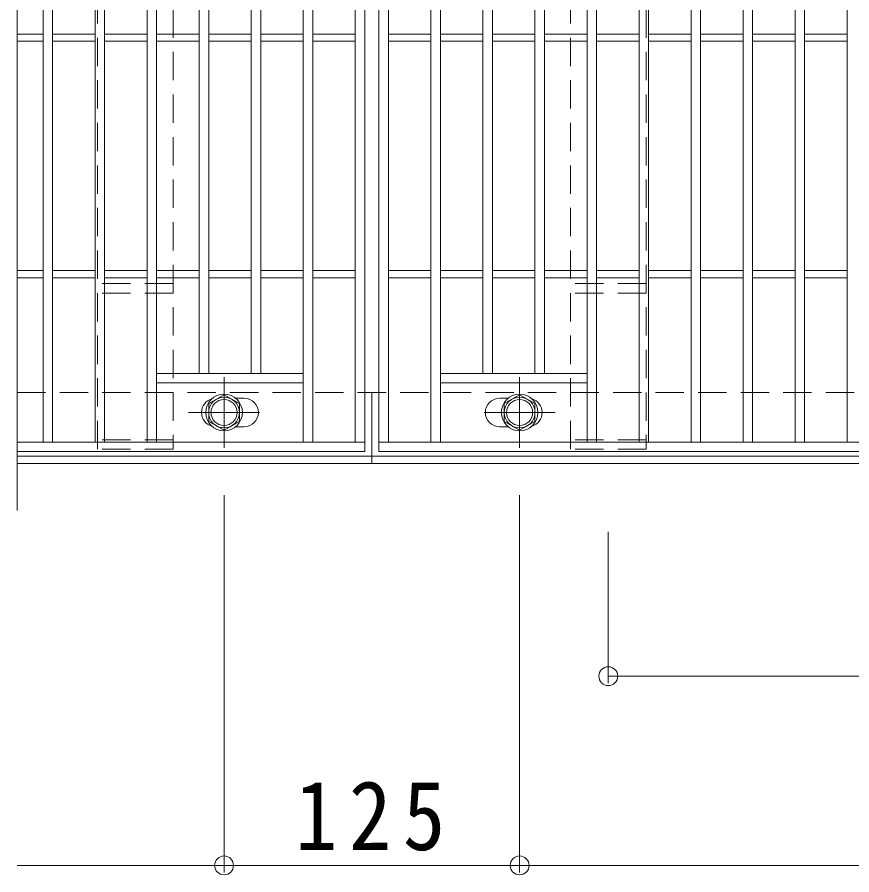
# Model space of a CAD drawing. Units: millimetres at full size, sheet at 1:10; details may follow other scales. Extents: x -2034 to 2106, y -1959 to 1524.
# Drawn here: x -595.1 to -242.1, y 774.9 to 1137.6 of the extents above; entities that cross this region are included whole.
import ezdxf

# ---------------------------------------------------------------- set-up
doc = ezdxf.new("R2010")
doc.units = ezdxf.units.MM
doc.header["$LTSCALE"] = 10
doc.header["$PDMODE"] = 32
doc.header["$PDSIZE"] = 8
doc.linetypes.add('CHAIN1', pattern=[8, 5, -1, 1, -1])
doc.linetypes.add('DASHED1', pattern=[1.8, 1.2, -0.6])
for name, color, linetype, lineweight in [('C-1_躯体', 2, 'Continuous', 9), ('C-2_仕上', 3, 'Continuous', 9), ('C-4_文字', 7, 'Continuous', 9), ('C-8_ハッチ', 3, 'DASHED1', 9), ('C-B_衛生陶器', 2, 'Continuous', 9)]:
    doc.layers.add(name, color=color, linetype=linetype, lineweight=lineweight)
doc.styles.add('ＭＳ ゴシック', font='')
doc.styles.get('ＭＳ ゴシック').set_extended_font_data('MS Gothic')

msp = doc.modelspace()

# ---------------------------------------------------------------- linework, layer by layer
at = {"layer": 'C-1_躯体'}
for p, q in [((-445.11, 978.93), (-445.11, 948.93)), ((-595.11, 951.93), (704.89, 951.93)), ((-595.11, 948.93), (704.89, 948.93))]:
    msp.add_line(p, q, dxfattribs=at)
at = {"layer": 'C-2_仕上'}
for p, q in [((-595.11, 1328.93), (-595.11, 928.93)), ((-448.11, 953.93), (-448.11, 1303.93)), ((-442.11, 953.93), (-442.11, 1303.93)), ((-584.11, 957.93), (-584.11, 1299.93)), ((-580.11, 957.93), (-580.11, 1299.93)), ((-562.11, 957.93), (-562.11, 1299.93)), ((-558.11, 957.93), (-558.11, 1299.93)), ((-540.11, 957.93), (-540.11, 1299.93)), ((-536.11, 957.93), (-536.11, 1299.93)), ((-474.11, 957.93), (-474.11, 1299.93)), ((-470.11, 957.93), (-470.11, 1299.93)), ((-452.11, 1299.93), (-452.11, 957.93)), ((-438.11, 957.93), (-438.11, 1299.93)), ((-420.11, 957.93), (-420.11, 1299.93)), ((-416.11, 957.93), (-416.11, 1299.93)), ((-354.11, 957.93), (-354.11, 1299.93)), ((-350.11, 957.93), (-350.11, 1299.93)), ((-332.11, 957.93), (-332.11, 1299.93)), ((-328.11, 957.93), (-328.11, 1299.93)), ((-310.11, 957.93), (-310.11, 1299.93)), ((-306.11, 957.93), (-306.11, 1299.93)), ((-288.11, 957.93), (-288.11, 1299.93)), ((-284.11, 957.93), (-284.11, 1299.93)), ((-266.11, 957.93), (-266.11, 1299.93)), ((-262.11, 957.93), (-262.11, 1299.93)), ((-244.11, 957.93), (-244.11, 1299.93)), ((-518.11, 986.93), (-518.11, 1270.93)), ((-514.11, 986.93), (-514.11, 1270.93)), ((-496.11, 986.93), (-496.11, 1270.93)), ((-492.11, 986.93), (-492.11, 1270.93)), ((-398.11, 986.93), (-398.11, 1270.93)), ((-394.11, 986.93), (-394.11, 1270.93)), ((-376.11, 986.93), (-376.11, 1270.93)), ((-372.11, 986.93), (-372.11, 1270.93)), ((-595.11, 1130.43), (-584.11, 1130.43)), ((-580.11, 1130.43), (-562.11, 1130.43)), ((-558.11, 1130.43), (-540.11, 1130.43)), ((-536.11, 1130.43), (-518.11, 1130.43)), ((-514.11, 1130.43), (-496.11, 1130.43)), ((-492.11, 1130.43), (-474.11, 1130.43)), ((-470.11, 1130.43), (-452.11, 1130.43)), ((-438.11, 1130.43), (-420.11, 1130.43)), ((-416.11, 1130.43), (-398.11, 1130.43)), ((-394.11, 1130.43), (-376.11, 1130.43)), ((-372.11, 1130.43), (-354.11, 1130.43)), ((-350.11, 1130.43), (-332.11, 1130.43)), ((-328.11, 1130.43), (-310.11, 1130.43)), ((-306.11, 1130.43), (-288.11, 1130.43)), ((-284.11, 1130.43), (-266.11, 1130.43)), ((-262.11, 1130.43), (-244.11, 1130.43)), ((-595.11, 1127.43), (-584.11, 1127.43)), ((-580.11, 1127.43), (-562.11, 1127.43)), ((-558.11, 1127.43), (-540.11, 1127.43)), ((-536.11, 1127.43), (-518.11, 1127.43)), ((-514.11, 1127.43), (-496.11, 1127.43)), ((-492.11, 1127.43), (-474.11, 1127.43)), ((-470.11, 1127.43), (-452.11, 1127.43)), ((-438.11, 1127.43), (-420.11, 1127.43)), ((-416.11, 1127.43), (-398.11, 1127.43)), ((-394.11, 1127.43), (-376.11, 1127.43)), ((-372.11, 1127.43), (-354.11, 1127.43)), ((-350.11, 1127.43), (-332.11, 1127.43)), ((-328.11, 1127.43), (-310.11, 1127.43)), ((-306.11, 1127.43), (-288.11, 1127.43)), ((-284.11, 1127.43), (-266.11, 1127.43)), ((-262.11, 1127.43), (-244.11, 1127.43)), ((-595.11, 1030.43), (-584.11, 1030.43)), ((-580.11, 1030.43), (-562.11, 1030.43)), ((-558.11, 1030.43), (-540.11, 1030.43)), ((-536.11, 1030.43), (-518.11, 1030.43)), ((-514.11, 1030.43), (-496.11, 1030.43)), ((-492.11, 1030.43), (-474.11, 1030.43)), ((-470.11, 1030.43), (-452.11, 1030.43)), ((-438.11, 1030.43), (-420.11, 1030.43)), ((-416.11, 1030.43), (-398.11, 1030.43)), ((-394.11, 1030.43), (-376.11, 1030.43)), ((-372.11, 1030.43), (-354.11, 1030.43)), ((-350.11, 1030.43), (-332.11, 1030.43)), ((-328.11, 1030.43), (-310.11, 1030.43)), ((-306.11, 1030.43), (-288.11, 1030.43)), ((-284.11, 1030.43), (-266.11, 1030.43)), ((-262.11, 1030.43), (-244.11, 1030.43)), ((-595.11, 1027.43), (-584.11, 1027.43)), ((-580.11, 1027.43), (-562.11, 1027.43)), ((-558.11, 1027.43), (-540.11, 1027.43)), ((-536.11, 1027.43), (-518.11, 1027.43)), ((-514.11, 1027.43), (-496.11, 1027.43)), ((-492.11, 1027.43), (-474.11, 1027.43)), ((-470.11, 1027.43), (-452.11, 1027.43)), ((-438.11, 1027.43), (-420.11, 1027.43)), ((-416.11, 1027.43), (-398.11, 1027.43)), ((-394.11, 1027.43), (-376.11, 1027.43)), ((-372.11, 1027.43), (-354.11, 1027.43)), ((-350.11, 1027.43), (-332.11, 1027.43)), ((-328.11, 1027.43), (-310.11, 1027.43)), ((-306.11, 1027.43), (-288.11, 1027.43)), ((-284.11, 1027.43), (-266.11, 1027.43)), ((-262.11, 1027.43), (-244.11, 1027.43)), ((-474.11, 986.93), (-536.11, 986.93)), ((-416.11, 986.93), (-354.11, 986.93)), ((-474.11, 982.93), (-536.11, 982.93)), ((-416.11, 982.93), (-354.11, 982.93)), ((-499.11, 976.43), (-502.7, 976.43)), ((-391.11, 976.43), (-387.51, 976.43)), ((-502.7, 964.43), (-499.11, 964.43)), ((-387.51, 964.43), (-391.11, 964.43)), ((-448.11, 957.93), (-595.11, 957.93)), ((551.89, 957.93), (-442.11, 957.93)), ((-448.11, 953.93), (-595.11, 953.93)), ((551.89, 953.93), (-442.11, 953.93))]:
    msp.add_line(p, q, dxfattribs=at)
for centre, start, end in [((-511.11, 970.43), 106.3348, 180), ((-499.11, 970.43), 0, 90), ((-391.11, 970.43), 90, 180), ((-379.11, 970.43), 0, 73.6652), ((-511.11, 970.43), 180, 253.6652), ((-499.11, 970.43), 270, 0), ((-391.11, 970.43), 180, 270), ((-379.11, 970.43), 286.3348, 0)]:
    msp.add_arc(centre, 6, start, end, dxfattribs=at)
at = {"layer": 'C-4_文字'}
for p, q in [((-507.61, 775.93), (-507.61, 935.43)), ((-382.61, 775.93), (-382.61, 935.43)), ((-345.11, 855.93), (-345.11, 919.93)), ((-345.11, 858.93), (554.89, 858.93)), ((-507.61, 778.93), (-595.11, 778.93)), ((-507.61, 778.93), (-382.61, 778.93)), ((-382.61, 778.93), (492.39, 778.93))]:
    msp.add_line(p, q, dxfattribs=at)
for p in [(-345.11, 858.93), (-507.61, 778.93), (-382.61, 778.93)]:
    msp.add_point(p, dxfattribs=at)
at = {"layer": 'C-8_ハッチ'}
for p, q in [((-529.11, 1024.93), (-561.11, 1024.93)), ((-329.11, 1024.93), (-361.11, 1024.93)), ((-529.11, 1020.93), (-561.11, 1020.93)), ((-329.11, 1020.93), (-361.11, 1020.93)), ((-529.11, 958.93), (-561.11, 958.93)), ((-329.11, 958.93), (-361.11, 958.93))]:
    msp.add_line(p, q, dxfattribs=at)
at = {"layer": 'C-8_ハッチ', "color": 2}
msp.add_line((-595.11, 978.93), (704.89, 978.93), dxfattribs=at)
at = {"layer": 'C-8_ハッチ'}
for points in [[(-561.11, 1302.93), (-529.11, 1302.93), (-529.11, 954.93), (-561.11, 954.93)], [(-361.11, 1302.93), (-329.11, 1302.93), (-329.11, 954.93), (-361.11, 954.93)]]:
    msp.add_lwpolyline(points, close=True, dxfattribs=at)
at = {"layer": 'C-B_衛生陶器', "color": 7, "linetype": 'CHAIN1'}
for p, q in [((-507.61, 955.43), (-507.61, 985.43)), ((-382.61, 955.43), (-382.61, 985.43)), ((-492.61, 970.43), (-522.61, 970.43)), ((-397.61, 970.43), (-367.61, 970.43))]:
    msp.add_line(p, q, dxfattribs=at)
at = {"layer": 'C-B_衛生陶器'}
for points in [[(-501.11, 966.68), (-507.61, 962.93), (-514.1, 966.68), (-514.1, 974.18), (-507.61, 977.93), (-501.11, 974.18)], [(-389.1, 966.68), (-382.61, 962.93), (-376.11, 966.68), (-376.11, 974.18), (-382.61, 977.93), (-389.1, 974.18)]]:
    msp.add_lwpolyline(points, close=True, dxfattribs=at)
for centre, radius in [((-507.61, 970.43), 7.75), ((-507.61, 970.43), 6.5), ((-507.61, 970.43), 5.5), ((-382.61, 970.43), 7.75), ((-382.61, 970.43), 6.5), ((-382.61, 970.43), 5.5)]:
    msp.add_circle(centre, radius, dxfattribs=at)

# ---------------------------------------------------------------- texts
at = {"layer": 'C-4_文字', "color": 2, "insert": (-477.61, 784.93), "char_height": 29.33, "attachment_point": 7, "style": 'ＭＳ ゴシック'}
msp.add_mtext('\\T1.27;\\W0.9;125', dxfattribs=at)

doc.saveas('drawing.dxf')
